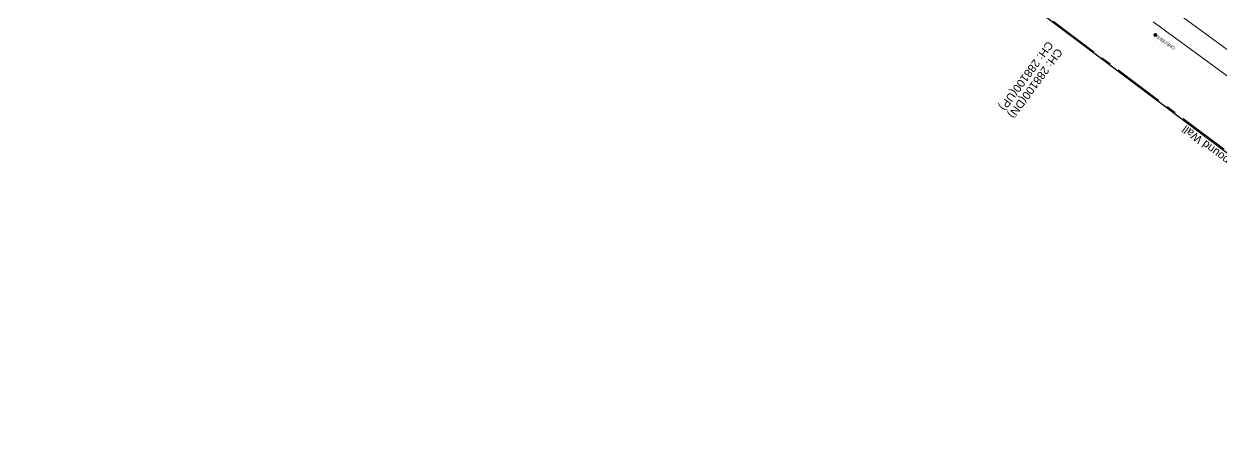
# Model space of a CAD drawing. Header units: metres. Extents: x 646303 to 662875, y 3366650 to 3378730.
# Drawn here: x 654025.9 to 654400, y 3372550.9 to 3372681.9 of the extents above; entities that cross this region are included whole.
import ezdxf
from ezdxf.enums import TextEntityAlignment as Align

# ---------------------------------------------------------------- set-up
doc = ezdxf.new("R2010")
doc.units = ezdxf.units.M
doc.header["$MEASUREMENT"] = 0
doc.linetypes.add('CENTER', pattern=[50.8, 31.75, -6.35, 6.35, -6.35])
doc.layers.add('COMPOUND_WALL', color=251, linetype='Continuous')
doc.layers.add('Side Details', color=251, linetype='Continuous')
for name, color, linetype, lineweight in [('Existing Chainage', 7, 'Continuous', 0), ('Existing IR Track', 143, 'Continuous', 0), ('Existing Railway Boundary', 7, 'CENTER', 0), ('OHE MAST', 8, 'Continuous', 0), ('OHE MAST TEXT', 8, 'Continuous', 0)]:
    doc.layers.add(name, color=color, linetype=linetype, lineweight=lineweight)
doc.styles.get("Standard").update_dxf_attribs({"font": 'arial.ttf'})
doc.styles.add('Style-Arial', font='arial.ttf')

# ---------------------------------------------------------------- blocks, each defined once
blk = doc.blocks.new('OHE MAST')
h = blk.add_hatch(color=256)
edge = h.paths.add_edge_path()
edge.add_arc((0, 0), 0.514, 0, 360)
at = {"const_width": 0.01, "flags": 128}
for points in [[(1.5, 3.5), (1.5, 2), (-1.5, 2), (-1.5, 3.5)], [(0, 2), (0, 0)]]:
    blk.add_lwpolyline(points, dxfattribs=at)
blk.add_circle((0, 0), 0.514)

msp = doc.modelspace()

# ---------------------------------------------------------------- linework, layer by layer
at = {"layer": 'COMPOUND_WALL', "linetype": 'Continuous'}
msp.add_lwpolyline([(654431.347, 3372619.379), (654335.893, 3372691.231), (654243.734, 3372757.317), (654174.373, 3372813.058), (654133.172, 3372845.531)], dxfattribs=at)
at = {"layer": 'Existing IR Track', "flags": 128}
for points in [[(654365.6523, 3372700.5111), (654398.928, 3372676.0677), (654414.1756, 3372664.8751)], [(654378.8, 3372682.6099), (654394.6004, 3372671.0204), (654410.273, 3372659.5245)]]:
    msp.add_lwpolyline(points, dxfattribs=at)
at = {"layer": 'Existing Railway Boundary', "ltscale": 0.5, "flags": 128}
msp.add_lwpolyline([(654025.9381, 3372931.032), (654061.364, 3372902.596), (654079.368, 3372888.238), (654133.172, 3372845.531), (654174.373, 3372813.058), (654243.734, 3372757.317), (654335.893, 3372691.231), (654347.343, 3372682.852), (654420.296, 3372628.32), (654428.228, 3372621.808), (654470.831, 3372591.702), (654501.259, 3372567.597), (654501.727, 3372567.356), (654502.496, 3372566.611), (654519.576, 3372550.931)], dxfattribs=at)

# ---------------------------------------------------------------- block references
at = {"layer": 'OHE MAST', "color": 2, "rotation": 143.3908318566117}
msp.add_blockref('OHE MAST', (654379.472, 3372678.445), dxfattribs=at)

# ---------------------------------------------------------------- texts
at = {"layer": 'Existing Chainage', "color": 0, "lineweight": 0, "insert": (654331.1838, 3372655.4462), "char_height": 2.5, "attachment_point": 6, "rotation": 233.647331, "line_spacing_factor": 0.6, "style": 'Style-Arial'}
msp.add_mtext('CH: 288100(UP)', dxfattribs=at)
at = {"layer": 'Existing Chainage', "color": 0, "linetype": 'Continuous', "lineweight": 0, "insert": (654333.968, 3372653.0506), "char_height": 2.5, "attachment_point": 6, "rotation": 233.681358, "line_spacing_factor": 0.6, "style": 'Style-Arial'}
msp.add_mtext('CH: 288100(DN)', dxfattribs=at)
at = {"layer": 'OHE MAST TEXT'}
msp.add_text('OHE288/3', height=1, rotation=145, dxfattribs=at).set_placement((654382.8174, 3372676.0064), align=Align.MIDDLE_CENTER)
at = {"layer": 'Side Details'}
msp.add_text('Compound Wall', height=2.5, rotation=142.901666, dxfattribs=at).set_placement((654408.813, 3372635.3977))

doc.saveas('drawing.dxf')
